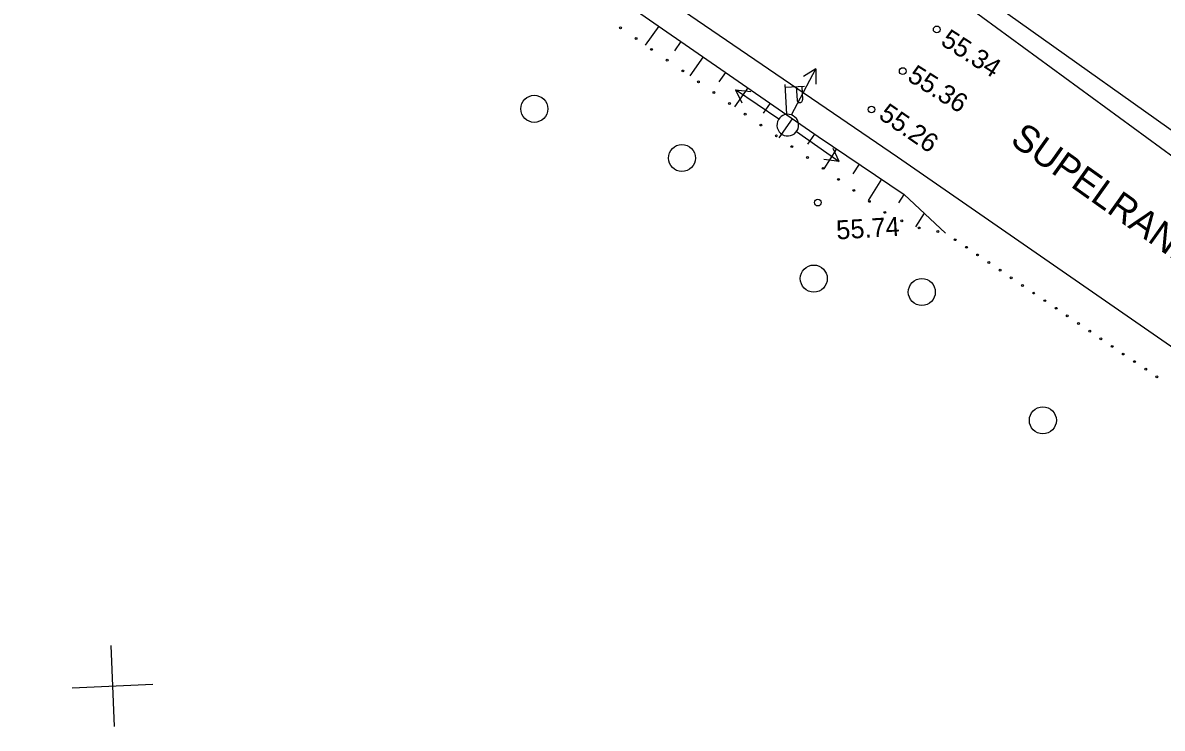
# Model space of a CAD drawing. Extents: x 641437 to 641812, y 6456733 to 6457073.
# Drawn here: x 641447.66 to 641489.83, y 6456863.8 to 6456889.9 of the extents above; entities that cross this region are included whole.
import ezdxf

# ---------------------------------------------------------------- set-up
doc = ezdxf.new("R2010")
doc.units = 0
for name, color, linetype in [('Level 10', 7, 'Continuous'), ('Level 11', 7, 'Continuous'), ('Level 12', 7, 'Continuous'), ('Level 14', 7, 'Continuous'), ('Level 15', 7, 'Continuous'), ('Level 17', 7, 'Continuous'), ('Level 30', 7, 'Continuous'), ('Level 4', 7, 'Continuous'), ('Level 5', 7, 'Continuous'), ('Level 6', 7, 'Continuous'), ('Level 8', 7, 'Continuous')]:
    doc.layers.add(name, color=color, linetype=linetype)

# ---------------------------------------------------------------- blocks, each defined once
blk = doc.blocks.new('NOOL3')
at = {"layer": 'Level 11'}
for p, q in [((0, 0), (1924.78, -0.19)), ((1924.78, -0.19), (1467.36, 264.49)), ((1924.78, -0.19), (1419.83, -264.81))]:
    blk.add_line(p, q, dxfattribs=at)
blk = doc.blocks.new('METS2')
at = {"layer": 'Level 6'}
blk.add_circle((0, 0), 500, dxfattribs=at)
blk = doc.blocks.new('AAP2')
at = {"layer": 'Level 6'}
blk.add_circle((0, 0), 34.5, dxfattribs=at)
blk = doc.blocks.new('RIST')
at = {"layer": 'Level 17'}
for p, q in [((0, 1500), (0, -1500)), ((-1500, 0), (1500, 0))]:
    blk.add_line(p, q, dxfattribs=at)
blk = doc.blocks.new('LP13')
at = {"layer": 'Level 11'}
for p, q in [((-10, 400), (-10, 1500)), ((-10, 1400), (700, 1400)), ((400, 1400), (400, 900)), ((600, 1400), (600, 900))]:
    blk.add_line(p, q, dxfattribs=at)
for centre, radius, start, end in [((500, 900), 100, 180, 0), ((0, 0), 400, 90, 270), ((0, 0), 400, 270, 90)]:
    blk.add_arc(centre, radius, start, end, dxfattribs=at)
blk = doc.blocks.new('NOOL4')
at = {"layer": 'Level 12'}
for p, q in [((0, 0), (1924.77, -0.19)), ((1924.77, -0.19), (1467.37, 264.49)), ((1924.77, -0.19), (1419.83, -264.81))]:
    blk.add_line(p, q, dxfattribs=at)
blk = doc.blocks.new('METS3')
at = {"layer": 'Level 6'}
blk.add_circle((0, 0), 500, dxfattribs=at)
blk = doc.blocks.new('AAP3')
at = {"layer": 'Level 6'}
blk.add_circle((0, 0), 34.5, dxfattribs=at)
blk = doc.blocks.new('RIST1')
at = {"layer": 'Level 14'}
for p, q in [((0, 1500), (0, -1500)), ((-1500, 0), (1500, 0))]:
    blk.add_line(p, q, dxfattribs=at)
blk = doc.blocks.new('LP14')
at = {"layer": 'Level 12'}
for p, q in [((-10, 400), (-10, 1500)), ((-10, 1400), (700, 1400)), ((400, 1400), (400, 900)), ((600, 1400), (600, 900))]:
    blk.add_line(p, q, dxfattribs=at)
for centre, radius, start, end in [((500, 900), 100, 180, 0), ((0, 0), 400, 90, 270), ((0, 0), 400, 270, 90)]:
    blk.add_arc(centre, radius, start, end, dxfattribs=at)

msp = doc.modelspace()

# ---------------------------------------------------------------- linework, layer by layer
at = {"layer": 'Level 10'}
for p, q in [((641471.196, 6456889.78), (641470.702, 6456889.078)), ((641472.02, 6456889.209), (641471.78, 6456888.867)), ((641472.844, 6456888.638), (641472.351, 6456887.936)), ((641473.669, 6456888.066), (641473.421, 6456887.713)), ((641474.493, 6456887.495), (641473.999, 6456886.793)), ((641475.317, 6456886.924), (641475.061, 6456886.56)), ((641476.141, 6456886.353), (641475.648, 6456885.65)), ((641476.966, 6456885.781), (641476.702, 6456885.407)), ((641477.779, 6456885.231), (641477.308, 6456884.491)), ((641478.611, 6456884.67), (641478.382, 6456884.311)), ((641479.442, 6456884.11), (641478.944, 6456883.326)), ((641480.274, 6456883.549), (641480.074, 6456883.234)), ((641481.021, 6456882.854), (641480.704, 6456882.356))]:
    msp.add_line(p, q, dxfattribs=at)
msp.add_lwpolyline([(641456.757, 6456899.224), (641457.175, 6456899.32), (641458.057, 6456898.739), (641464.937, 6456894.117), (641477.095, 6456885.692), (641480.278, 6456883.547), (641481.805, 6456882.122)], dxfattribs=at)
at = {"layer": 'Level 30'}
for centre in [(641481.486, 6456889.657), (641480.227, 6456888.115), (641479.073, 6456886.693), (641477.085, 6456883.247)]:
    msp.add_circle(centre, 0.125, dxfattribs=at)
at = {"layer": 'Level 4'}
for centre in [(641481.486, 6456889.657), (641480.227, 6456888.115), (641479.073, 6456886.693), (641477.085, 6456883.247)]:
    msp.add_circle(centre, 0.125, dxfattribs=at)
at = {"layer": 'Level 5'}
msp.add_line((641458.516, 6456908.219), (641508.226, 6456871.727), dxfattribs=at)
msp.add_line((641458.516, 6456908.219), (641508.226, 6456871.727), dxfattribs=at)
for points in [[(641492.798, 6456916.966), (641492.798, 6456916.966), (641484.681, 6456919.62), (641478.396, 6456921.808), (641476.106, 6456922.268), (641476.106, 6456922.268), (641474.459, 6456922.421), (641471.803, 6456922.466), (641469.254, 6456921.896), (641464.732, 6456919.449), (641462.932, 6456917.955), (641461.225, 6456916.053), (641459.669, 6456913.132), (641458.825, 6456910.336), (641458.516, 6456908.219), (641469.13, 6456900.691), (641479.476, 6456893.541), (641490.458, 6456885.736), (641501.783, 6456877.607), (641508.14, 6456873.143)], [(641492.798, 6456916.966), (641492.798, 6456916.966), (641484.681, 6456919.62), (641478.396, 6456921.808), (641476.106, 6456922.268), (641476.106, 6456922.268), (641474.459, 6456922.421), (641471.803, 6456922.466), (641469.254, 6456921.896), (641464.732, 6456919.449), (641462.932, 6456917.955), (641461.225, 6456916.053), (641459.669, 6456913.132), (641458.825, 6456910.336), (641458.516, 6456908.219), (641469.13, 6456900.691), (641479.476, 6456893.541), (641490.458, 6456885.736), (641501.783, 6456877.607), (641508.14, 6456873.143)], [(641508.619, 6456865.294), (641493.831, 6456875.385), (641480.028, 6456884.934), (641459.155, 6456899.184), (641447.664, 6456906.897)], [(641508.619, 6456865.294), (641493.831, 6456875.385), (641480.028, 6456884.934), (641459.155, 6456899.184), (641447.664, 6456906.897)]]:
    msp.add_lwpolyline(points, dxfattribs=at)
at = {"layer": 'Level 8'}
for p, q in [((641471.196, 6456889.78), (641470.702, 6456889.078)), ((641472.02, 6456889.209), (641471.78, 6456888.867)), ((641472.844, 6456888.638), (641472.351, 6456887.936)), ((641473.669, 6456888.066), (641473.421, 6456887.713)), ((641474.493, 6456887.495), (641473.999, 6456886.793)), ((641475.317, 6456886.924), (641475.061, 6456886.56)), ((641476.141, 6456886.353), (641475.648, 6456885.65)), ((641476.966, 6456885.781), (641476.702, 6456885.407)), ((641477.779, 6456885.231), (641477.308, 6456884.491)), ((641478.611, 6456884.67), (641478.382, 6456884.311)), ((641479.442, 6456884.11), (641478.944, 6456883.326)), ((641480.274, 6456883.549), (641480.074, 6456883.234)), ((641481.021, 6456882.854), (641480.704, 6456882.356))]:
    msp.add_line(p, q, dxfattribs=at)
msp.add_lwpolyline([(641456.757, 6456899.224), (641457.175, 6456899.32), (641458.057, 6456898.739), (641464.937, 6456894.117), (641477.095, 6456885.692), (641480.278, 6456883.547), (641481.805, 6456882.122)], dxfattribs=at)

# ---------------------------------------------------------------- block references
at = {"layer": 'Level 11'}
for name, p, xscale, yscale, rotation in [('NOOL3', (641476.115, 6456886.49), 0.00100286843539496, 0.00100286843539496, 62.522239054961844), ('NOOL3', (641475.641, 6456886.338), 0.0010028684353949602, 0.0010028684353949604, 145.8899854593749), ('LP13', (641475.974, 6456886.114), 0.00100286843539496, 0.0010028684353949595, 3.4939692615928983), ('NOOL3', (641476.297, 6456885.876), 0.0010028684353949602, 0.0010028684353949602, -35.17644562229934)]:
    msp.add_blockref(name, p, dxfattribs=dict(at, xscale=xscale, yscale=yscale, rotation=rotation))
at = {"layer": 'Level 12'}
for name, p, xscale, yscale, rotation in [('NOOL4', (641476.115, 6456886.49), 0.00100286843539496, 0.00100286843539496, 62.522239054961844), ('NOOL4', (641475.641, 6456886.338), 0.0010028684353949602, 0.0010028684353949604, 145.8899854593749), ('LP14', (641475.974, 6456886.114), 0.00100286843539496, 0.0010028684353949595, 3.4939692615928983), ('NOOL4', (641476.297, 6456885.876), 0.0010028684353949602, 0.0010028684353949602, -35.17644562229934)]:
    msp.add_blockref(name, p, dxfattribs=dict(at, xscale=xscale, yscale=yscale, rotation=rotation))
at = {"layer": 'Level 14', "xscale": 0.0009998993786425455, "yscale": 0.0009998993786425455, "rotation": 2.563969261592903}
msp.add_blockref('RIST1', (641450.984, 6456865.361), dxfattribs=at)
at = {"layer": 'Level 17', "xscale": 0.0009998993786425455, "yscale": 0.0009998993786425455, "rotation": 2.563969261592903}
msp.add_blockref('RIST', (641450.984, 6456865.361), dxfattribs=at)
at = {"layer": 'Level 6'}
for name, p, xscale, yscale, rotation in [('AAP2', (641469.78, 6456889.717), 0.0010028684353949602, 0.0010028684353949597, 145.2726254001748), ('AAP3', (641469.78, 6456889.717), 0.0010028684353949602, 0.0010028684353949597, 145.2726254001748), ('AAP2', (641470.357, 6456889.317), 0.0010028684353949602, 0.0010028684353949597, 145.2726254001748), ('AAP3', (641470.357, 6456889.317), 0.0010028684353949602, 0.0010028684353949597, 145.2726254001748), ('AAP2', (641470.934, 6456888.917), 0.0010028684353949602, 0.0010028684353949597, 145.2726254001748), ('AAP3', (641470.934, 6456888.917), 0.0010028684353949602, 0.0010028684353949597, 145.2726254001748), ('AAP2', (641471.511, 6456888.517), 0.0010028684353949602, 0.0010028684353949597, 145.2726254001748), ('AAP3', (641471.511, 6456888.517), 0.0010028684353949602, 0.0010028684353949597, 145.2726254001748), ('AAP2', (641472.088, 6456888.118), 0.0010028684353949602, 0.0010028684353949597, 145.2726254001748), ('AAP3', (641472.088, 6456888.118), 0.0010028684353949602, 0.0010028684353949597, 145.2726254001748), ('AAP2', (641472.665, 6456887.718), 0.0010028684353949602, 0.0010028684353949597, 145.2726254001748), ('AAP3', (641472.665, 6456887.718), 0.0010028684353949602, 0.0010028684353949597, 145.2726254001748), ('METS2', (641466.592, 6456886.717), 0.0009998993786425455, 0.0009998993786425455, 2.563969261592903), ('METS3', (641466.592, 6456886.717), 0.0009998993786425455, 0.0009998993786425455, 2.563969261592903), ('AAP2', (641473.242, 6456887.318), 0.0010028684353949602, 0.0010028684353949597, 145.2726254001748), ('AAP3', (641473.242, 6456887.318), 0.0010028684353949602, 0.0010028684353949597, 145.2726254001748), ('AAP2', (641473.819, 6456886.918), 0.0010028684353949602, 0.0010028684353949597, 145.2726254001748), ('AAP3', (641473.819, 6456886.918), 0.0010028684353949602, 0.0010028684353949597, 145.2726254001748), ('AAP2', (641474.396, 6456886.518), 0.0010028684353949602, 0.0010028684353949597, 145.2726254001748), ('AAP3', (641474.396, 6456886.518), 0.0010028684353949602, 0.0010028684353949597, 145.2726254001748), ('AAP2', (641474.973, 6456886.118), 0.0010028684353949602, 0.0010028684353949597, 145.2726254001748), ('AAP3', (641474.973, 6456886.118), 0.0010028684353949602, 0.0010028684353949597, 145.2726254001748), ('AAP2', (641475.55, 6456885.718), 0.0010028684353949602, 0.0010028684353949597, 145.2726254001748), ('AAP3', (641475.55, 6456885.718), 0.0010028684353949602, 0.0010028684353949597, 145.2726254001748), ('METS2', (641472.056, 6456884.895), 0.0009998993786425455, 0.0009998993786425455, 2.563969261592903), ('METS3', (641472.056, 6456884.895), 0.0009998993786425455, 0.0009998993786425455, 2.563969261592903), ('AAP2', (641476.127, 6456885.318), 0.0010028684353949602, 0.0010028684353949597, 145.2726254001748), ('AAP3', (641476.127, 6456885.318), 0.0010028684353949602, 0.0010028684353949597, 145.2726254001748), ('AAP2', (641476.704, 6456884.918), 0.0010028684353949602, 0.0010028684353949597, 145.2726254001748), ('AAP3', (641476.704, 6456884.918), 0.0010028684353949602, 0.0010028684353949597, 145.2726254001748), ('AAP2', (641477.277, 6456884.513), 0.0010028684353949604, 0.0010028684353949602, 144.55005021694382), ('AAP3', (641477.277, 6456884.513), 0.0010028684353949613, 0.0010028684353949604, 144.55005021694382), ('AAP2', (641477.849, 6456884.106), 0.0010028684353949604, 0.0010028684353949602, 144.55005021694382), ('AAP3', (641477.849, 6456884.106), 0.0010028684353949613, 0.0010028684353949604, 144.55005021694382), ('AAP2', (641478.421, 6456883.699), 0.0010028684353949604, 0.0010028684353949602, 144.55005021694382), ('AAP3', (641478.421, 6456883.699), 0.0010028684353949613, 0.0010028684353949604, 144.55005021694382), ('AAP2', (641478.993, 6456883.292), 0.0010028684353949604, 0.0010028684353949602, 144.55005021694382), ('AAP3', (641478.993, 6456883.292), 0.0010028684353949613, 0.0010028684353949604, 144.55005021694382), ('AAP2', (641479.565, 6456882.885), 0.0010028684353949604, 0.0010028684353949602, 144.55005021694382), ('AAP3', (641479.565, 6456882.885), 0.0010028684353949613, 0.0010028684353949604, 144.55005021694382), ('AAP2', (641480.19, 6456882.572), 0.0010028684353949604, 0.0010028684353949602, 157.16168033554553), ('AAP3', (641480.19, 6456882.572), 0.0010028684353949604, 0.0010028684353949602, 157.16168033554553), ('AAP2', (641480.839, 6456882.309), 0.0010028684353949602, 0.0010028684353949602, 169.06653430289035), ('AAP3', (641480.839, 6456882.309), 0.0010028684353949602, 0.0010028684353949602, 169.06653430289035), ('AAP2', (641481.529, 6456882.175), 0.0010028684353949602, 0.0010028684353949602, 169.06653430289035), ('AAP3', (641481.529, 6456882.175), 0.0010028684353949602, 0.0010028684353949602, 169.06653430289035), ('AAP2', (641482.17, 6456881.874), 0.0010028684353949602, 0.00100286843539496, -34.21346158686187), ('AAP3', (641482.17, 6456881.874), 0.0010028684353949602, 0.00100286843539496, -34.21346158686187), ('AAP2', (641482.585, 6456881.592), 0.0010028684353949602, 0.00100286843539496, -34.21346158686187), ('AAP3', (641482.585, 6456881.592), 0.0010028684353949602, 0.00100286843539496, -34.21346158686187), ('AAP2', (641482.999, 6456881.31), 0.0010028684353949602, 0.00100286843539496, -34.21346158686187), ('AAP3', (641482.999, 6456881.31), 0.0010028684353949602, 0.00100286843539496, -34.21346158686187), ('AAP2', (641483.414, 6456881.028), 0.0010028684353949602, 0.00100286843539496, -34.21346158686187), ('AAP3', (641483.414, 6456881.028), 0.0010028684353949602, 0.00100286843539496, -34.21346158686187), ('METS2', (641476.936, 6456880.436), 0.0009998993786425455, 0.0009998993786425455, 2.563969261592903), ('METS3', (641476.936, 6456880.436), 0.0009998993786425455, 0.0009998993786425455, 2.563969261592903), ('AAP2', (641483.829, 6456880.746), 0.0010028684353949602, 0.00100286843539496, -34.21346158686187), ('AAP3', (641483.829, 6456880.746), 0.0010028684353949602, 0.00100286843539496, -34.21346158686187), ('METS2', (641480.934, 6456879.936), 0.0009998993786425455, 0.0009998993786425455, 2.563969261592903), ('METS3', (641480.934, 6456879.936), 0.0009998993786425455, 0.0009998993786425455, 2.563969261592903), ('AAP2', (641484.243, 6456880.464), 0.0010028684353949602, 0.00100286843539496, -34.21346158686187), ('AAP3', (641484.243, 6456880.464), 0.0010028684353949602, 0.00100286843539496, -34.21346158686187), ('AAP2', (641484.658, 6456880.182), 0.0010028684353949602, 0.00100286843539496, -34.21346158686187), ('AAP3', (641484.658, 6456880.182), 0.0010028684353949602, 0.00100286843539496, -34.21346158686187), ('AAP2', (641485.073, 6456879.9), 0.0010028684353949602, 0.00100286843539496, -34.21346158686187), ('AAP3', (641485.073, 6456879.9), 0.0010028684353949602, 0.00100286843539496, -34.21346158686187), ('AAP2', (641485.487, 6456879.618), 0.0010028684353949602, 0.00100286843539496, -34.21346158686187), ('AAP3', (641485.487, 6456879.618), 0.0010028684353949602, 0.00100286843539496, -34.21346158686187), ('AAP2', (641485.902, 6456879.336), 0.0010028684353949602, 0.00100286843539496, -34.21346158686187), ('AAP3', (641485.902, 6456879.336), 0.0010028684353949602, 0.00100286843539496, -34.21346158686187), ('AAP2', (641486.317, 6456879.054), 0.0010028684353949602, 0.00100286843539496, -34.21346158686187), ('AAP3', (641486.317, 6456879.054), 0.0010028684353949602, 0.00100286843539496, -34.21346158686187), ('AAP2', (641486.731, 6456878.772), 0.0010028684353949602, 0.00100286843539496, -34.21346158686187), ('AAP3', (641486.731, 6456878.772), 0.0010028684353949602, 0.00100286843539496, -34.21346158686187), ('AAP2', (641487.146, 6456878.49), 0.0010028684353949602, 0.00100286843539496, -34.21346158686187), ('AAP3', (641487.146, 6456878.49), 0.0010028684353949602, 0.00100286843539496, -34.21346158686187), ('AAP2', (641487.561, 6456878.208), 0.0010028684353949602, 0.00100286843539496, -34.21346158686187), ('AAP3', (641487.561, 6456878.208), 0.0010028684353949602, 0.00100286843539496, -34.21346158686187), ('AAP2', (641487.975, 6456877.926), 0.0010028684353949602, 0.00100286843539496, -34.21346158686187), ('AAP3', (641487.975, 6456877.926), 0.0010028684353949602, 0.00100286843539496, -34.21346158686187), ('AAP2', (641488.39, 6456877.644), 0.0010028684353949602, 0.00100286843539496, -34.21346158686187), ('AAP3', (641488.39, 6456877.644), 0.0010028684353949602, 0.00100286843539496, -34.21346158686187), ('AAP2', (641488.805, 6456877.362), 0.0010028684353949602, 0.00100286843539496, -34.21346158686187), ('AAP3', (641488.805, 6456877.362), 0.0010028684353949602, 0.00100286843539496, -34.21346158686187), ('AAP2', (641489.219, 6456877.081), 0.0010028684353949602, 0.00100286843539496, -34.21346158686187), ('AAP3', (641489.219, 6456877.081), 0.0010028684353949602, 0.00100286843539496, -34.21346158686187), ('AAP2', (641489.634, 6456876.799), 0.0010028684353949602, 0.00100286843539496, -34.21346158686187), ('AAP3', (641489.634, 6456876.799), 0.0010028684353949602, 0.00100286843539496, -34.21346158686187), ('METS2', (641485.413, 6456875.19), 0.0009998993786425455, 0.0009998993786425455, 2.563969261592903), ('METS3', (641485.413, 6456875.19), 0.0009998993786425455, 0.0009998993786425455, 2.563969261592903)]:
    msp.add_blockref(name, p, dxfattribs=dict(at, xscale=xscale, yscale=yscale, rotation=rotation))

# ---------------------------------------------------------------- texts
at = {"layer": 'Level 15'}
msp.add_text('SUPELRANNA TN.', height=0.99989, rotation=324.6095, dxfattribs=at).set_placement((641484.161, 6456885.451))
at = {"layer": 'Level 17'}
msp.add_text('SUPELRANNA TN.', height=0.99989, rotation=324.6095, dxfattribs=at).set_placement((641484.161, 6456885.451))
at = {"layer": 'Level 30'}
for s, rotation, p in [('55.34', 327.1634, (641481.59, 6456889.116)), ('55.36', 327.7347, (641480.356, 6456887.791)), ('55.26', 325.3539, (641479.294, 6456886.39)), ('55.74', 3.494, (641477.788, 6456881.881))]:
    msp.add_text(s, height=0.702, rotation=rotation, dxfattribs=at).set_placement(p)
at = {"layer": 'Level 4'}
for s, rotation, p in [('55.34', 327.1634, (641481.59, 6456889.116)), ('55.36', 327.7347, (641480.356, 6456887.791)), ('55.26', 325.3539, (641479.294, 6456886.39)), ('55.74', 3.494, (641477.788, 6456881.881))]:
    msp.add_text(s, height=0.702, rotation=rotation, dxfattribs=at).set_placement(p)

doc.saveas('drawing.dxf')
